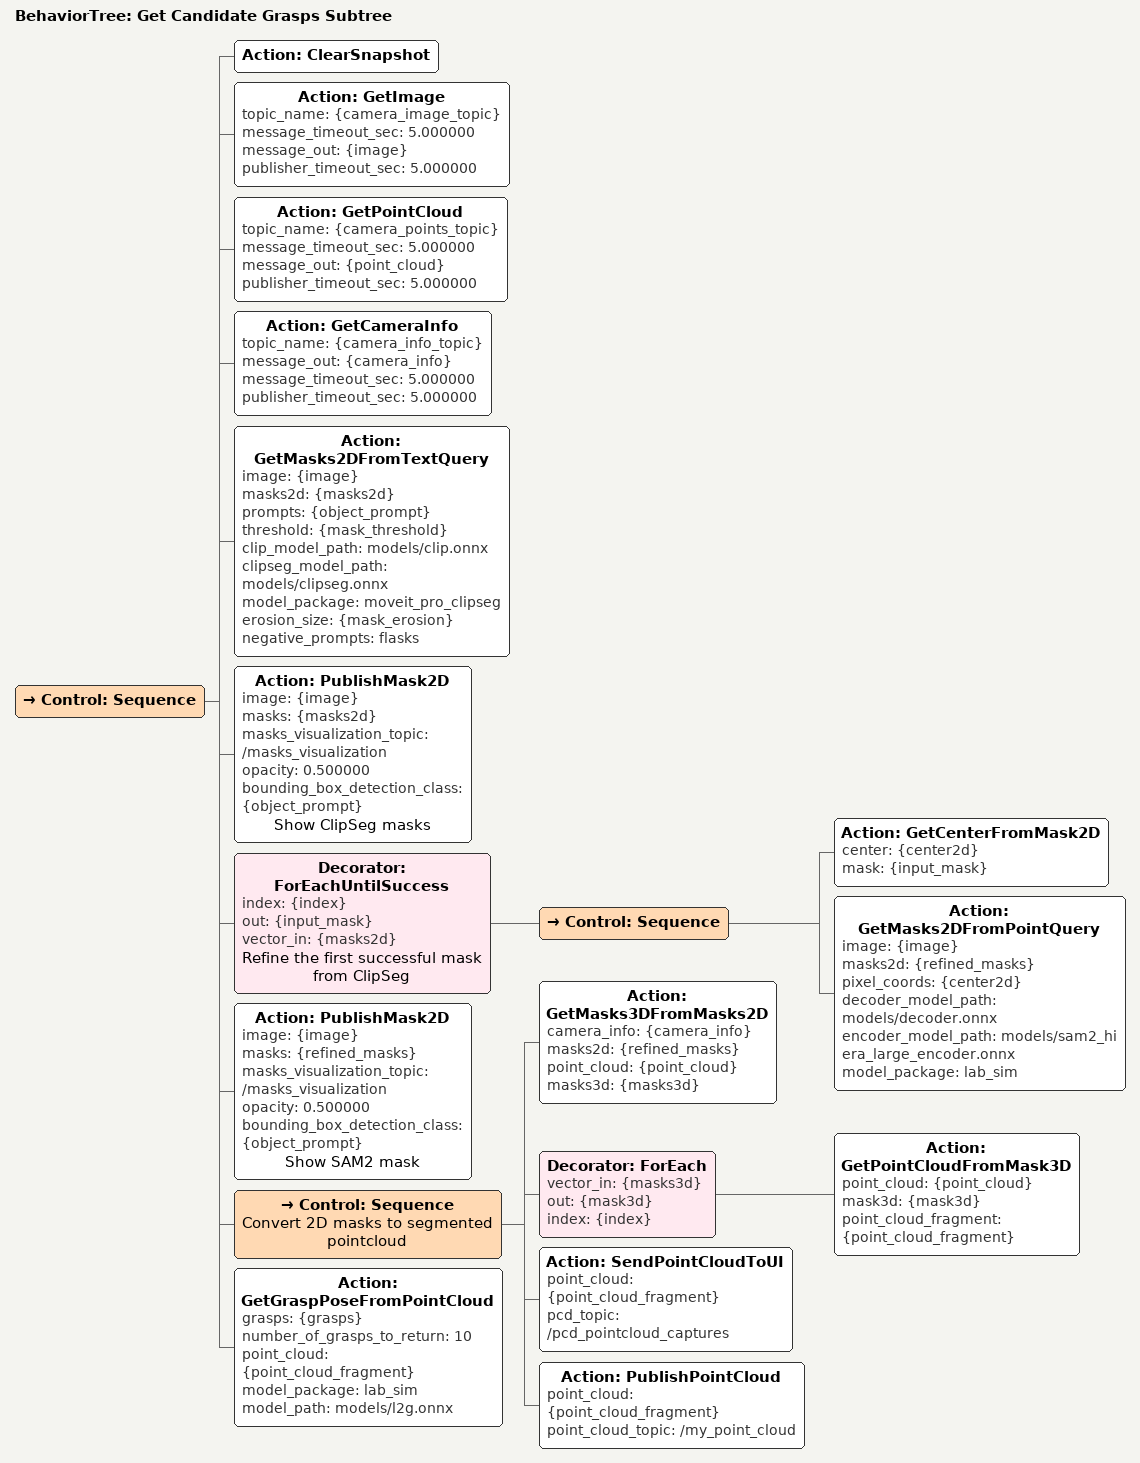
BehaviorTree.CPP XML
<?xml version='1.0' encoding='UTF-8'?>
<root BTCPP_format="4" main_tree_to_execute="Get Candidate Grasps Subtree">
  <BehaviorTree ID="Get Candidate Grasps Subtree" _description="Infer grasp poses from camera image.">
    <Control ID="Sequence">
      <Action ID="ClearSnapshot"/>
      <Action ID="GetImage" topic_name="{camera_image_topic}" message_timeout_sec="5.000000" message_out="{image}" publisher_timeout_sec="5.000000"/>
      <Action ID="GetPointCloud" topic_name="{camera_points_topic}" message_timeout_sec="5.000000" message_out="{point_cloud}" publisher_timeout_sec="5.000000"/>
      <Action ID="GetCameraInfo" topic_name="{camera_info_topic}" message_out="{camera_info}" message_timeout_sec="5.000000" publisher_timeout_sec="5.000000"/>
      <Action ID="GetMasks2DFromTextQuery" image="{image}" masks2d="{masks2d}" prompts="{object_prompt}" threshold="{mask_threshold}" clip_model_path="models/clip.onnx" clipseg_model_path="models/clipseg.onnx" model_package="moveit_pro_clipseg" erosion_size="{mask_erosion}" negative_prompts="flasks"/>
      <Action ID="PublishMask2D" image="{image}" masks="{masks2d}" masks_visualization_topic="/masks_visualization" opacity="0.500000" bounding_box_detection_class="{object_prompt}" name="Show ClipSeg masks"/>
      <Decorator ID="ForEachUntilSuccess" index="{index}" out="{input_mask}" vector_in="{masks2d}" name="Refine the first successful mask from ClipSeg">
        <Control ID="Sequence">
          <Action ID="GetCenterFromMask2D" center="{center2d}" mask="{input_mask}"/>
          <Action ID="GetMasks2DFromPointQuery" image="{image}" masks2d="{refined_masks}" pixel_coords="{center2d}" decoder_model_path="models/decoder.onnx" encoder_model_path="models/sam2_hiera_large_encoder.onnx" model_package="lab_sim"/>
        </Control>
      </Decorator>
      <Action ID="PublishMask2D" image="{image}" masks="{refined_masks}" masks_visualization_topic="/masks_visualization" opacity="0.500000" bounding_box_detection_class="{object_prompt}" name="Show SAM2 mask"/>
      <Control ID="Sequence" name="Convert 2D masks to segmented pointcloud">
        <Action ID="GetMasks3DFromMasks2D" camera_info="{camera_info}" masks2d="{refined_masks}" point_cloud="{point_cloud}" masks3d="{masks3d}"/>
        <Decorator ID="ForEach" vector_in="{masks3d}" out="{mask3d}" index="{index}">
          <Action ID="GetPointCloudFromMask3D" point_cloud="{point_cloud}" mask3d="{mask3d}" point_cloud_fragment="{point_cloud_fragment}"/>
        </Decorator>
        <Action ID="SendPointCloudToUI" point_cloud="{point_cloud_fragment}" pcd_topic="/pcd_pointcloud_captures"/>
        <Action ID="PublishPointCloud" point_cloud="{point_cloud_fragment}" point_cloud_topic="/my_point_cloud"/>
      </Control>
      <Action ID="GetGraspPoseFromPointCloud" grasps="{grasps}" number_of_grasps_to_return="10" point_cloud="{point_cloud_fragment}" model_package="lab_sim" model_path="models/l2g.onnx"/>
    </Control>
  </BehaviorTree>
</root>
